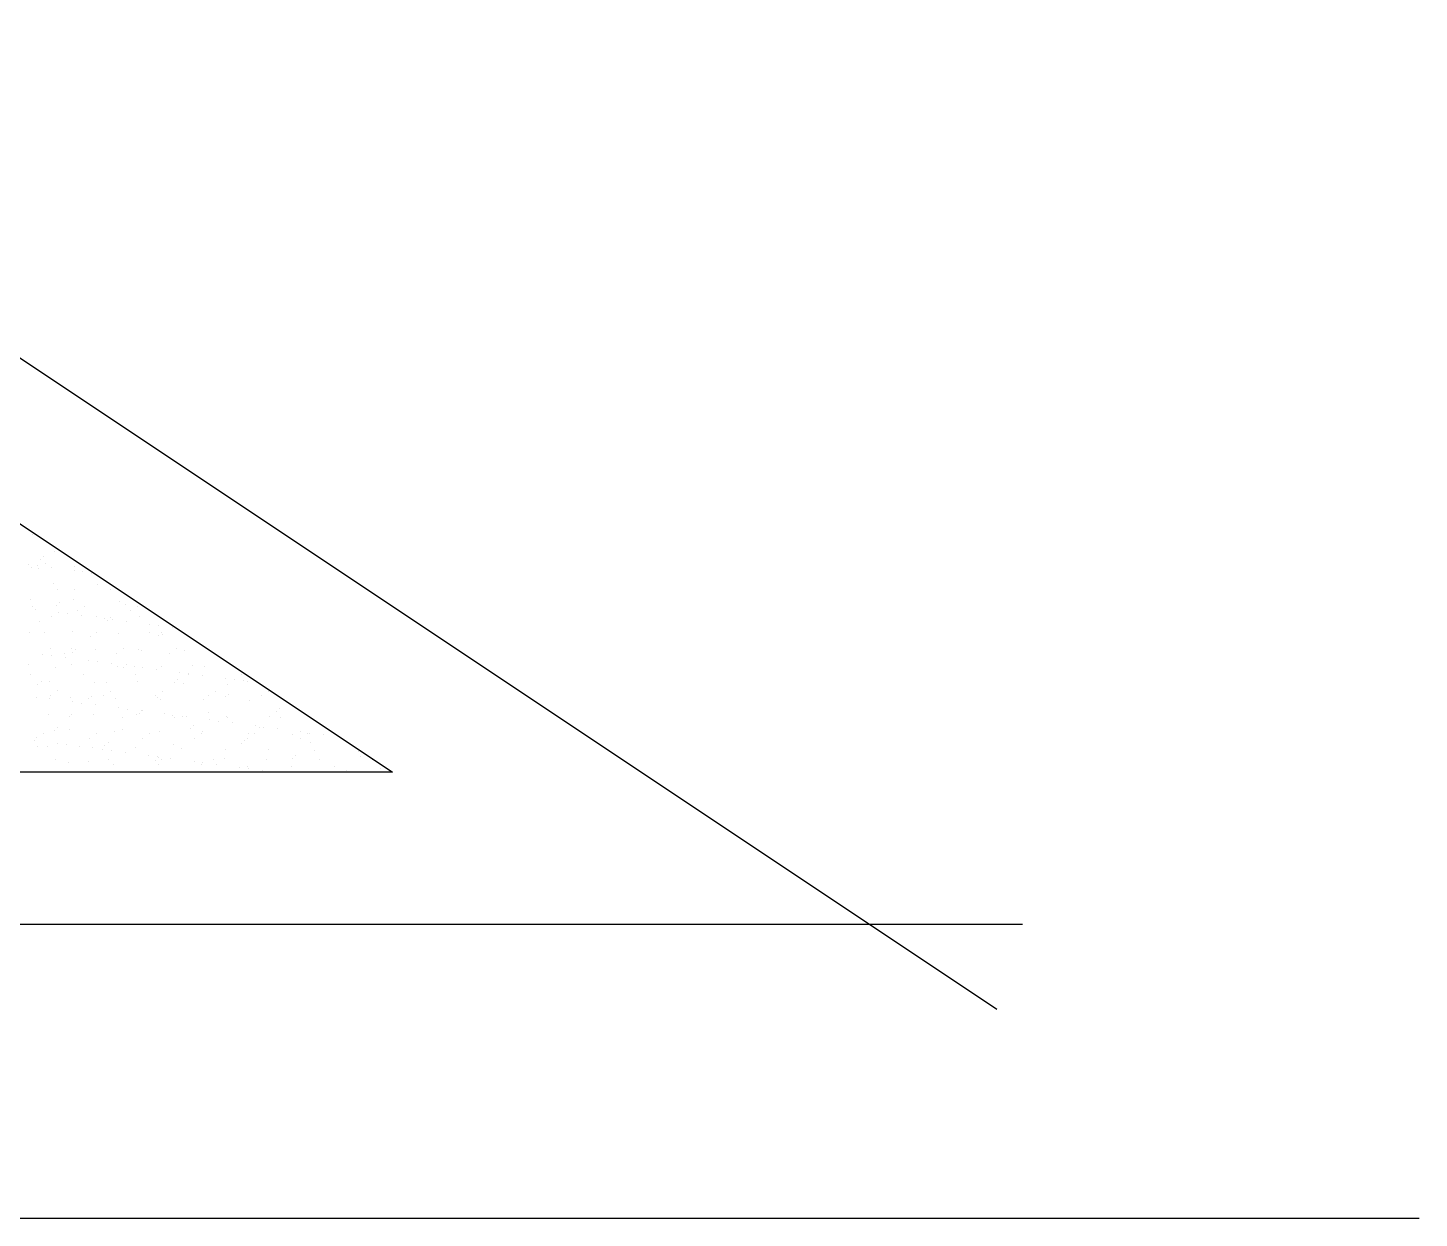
# Model space of a CAD drawing. Header units: inches. Extents: x 44782 to 44933, y 6798 to 6838.
# Drawn here: x 44833.1472 to 44833.488, y 6816.4876 to 6816.7793 of the extents above; entities that cross this region are included whole.
import ezdxf

# ---------------------------------------------------------------- set-up
doc = ezdxf.new("R2010")
doc.units = ezdxf.units.IN
doc.header["$MEASUREMENT"] = 0
doc.layers.add('linha de corte', color=1, linetype='Continuous')

# ---------------------------------------------------------------- blocks, each defined once
blk = doc.blocks.new('*X26')
at = {"color": 0}
for p, q in [((136.4771, 160.3977), (136.4771, 160.3977)), ((136.6014, 160.3973), (136.6014, 160.3973)), ((136.1724, 160.381), (136.1724, 160.381)), ((136.1906, 160.3855), (136.1906, 160.3855)), ((136.2201, 160.3835), (136.2201, 160.3835)), ((136.2503, 160.3812), (136.2503, 160.3812)), ((136.2581, 160.388), (136.2581, 160.388)), ((136.3201, 160.3826), (136.3201, 160.3826)), ((136.3222, 160.3773), (136.3222, 160.3773)), ((136.3235, 160.3888), (136.3235, 160.3888)), ((136.3247, 160.3784), (136.3247, 160.3784)), ((136.3281, 160.3813), (136.3281, 160.3813)), ((136.3425, 160.38), (136.3425, 160.38)), ((136.3765, 160.3845), (136.3765, 160.3845)), ((136.3875, 160.3885), (136.3875, 160.3885)), ((136.3895, 160.3862), (136.3895, 160.3862)), ((136.406, 160.3815), (136.406, 160.3815)), ((136.4098, 160.3888), (136.4098, 160.3888)), ((136.4216, 160.3804), (136.4216, 160.3804)), ((136.4438, 160.3933), (136.4438, 160.3933)), ((136.455, 160.3909), (136.455, 160.3909)), ((136.4568, 160.395), (136.4568, 160.395)), ((136.4838, 160.3816), (136.4838, 160.3816)), ((136.5205, 160.3917), (136.5205, 160.3917)), ((136.5217, 160.3796), (136.5217, 160.3796)), ((136.5617, 160.3817), (136.5617, 160.3817)), ((136.5844, 160.3914), (136.5844, 160.3914)), ((136.6232, 160.3774), (136.6232, 160.3774)), ((136.6395, 160.3819), (136.6395, 160.3819)), ((136.6519, 160.3939), (136.6519, 160.3939)), ((136.1449, 160.3616), (136.1449, 160.3616)), ((136.1604, 160.3624), (136.1604, 160.3624)), ((136.1746, 160.3579), (136.1746, 160.3579)), ((136.1876, 160.3596), (136.1876, 160.3596)), ((136.2079, 160.3623), (136.2079, 160.3623)), ((136.2259, 160.3632), (136.2259, 160.3632)), ((136.2419, 160.3667), (136.2419, 160.3667)), ((136.245, 160.3607), (136.245, 160.3607)), ((136.2496, 160.3565), (136.2496, 160.3565)), ((136.2549, 160.3685), (136.2549, 160.3685)), ((136.2752, 160.3711), (136.2752, 160.3711)), ((136.2898, 160.3629), (136.2898, 160.3629)), ((136.3092, 160.3756), (136.3092, 160.3756)), ((136.3465, 160.3585), (136.3465, 160.3585)), ((136.3573, 160.3653), (136.3573, 160.3653)), ((136.4228, 160.3662), (136.4228, 160.3662)), ((136.4465, 160.3576), (136.4465, 160.3576)), ((136.4867, 160.3659), (136.4867, 160.3659)), ((136.5263, 160.3754), (136.5263, 160.3754)), ((136.5543, 160.3683), (136.5543, 160.3683)), ((136.6197, 160.3691), (136.6197, 160.3691)), ((136.1406, 160.3534), (136.1406, 160.3534)), ((136.1441, 160.3493), (136.1441, 160.3493)), ((136.1546, 160.3426), (136.1546, 160.3426)), ((136.1698, 160.3388), (136.1698, 160.3388)), ((136.1922, 160.3373), (136.1922, 160.3373)), ((136.2219, 160.3495), (136.2219, 160.3495)), ((136.2325, 160.3428), (136.2325, 160.3428)), ((136.2597, 160.3398), (136.2597, 160.3398)), ((136.2713, 160.3366), (136.2713, 160.3366)), ((136.2998, 160.3496), (136.2998, 160.3496)), ((136.3103, 160.3429), (136.3103, 160.3429)), ((136.3251, 160.3406), (136.3251, 160.3406)), ((136.3714, 160.3357), (136.3714, 160.3357)), ((136.3777, 160.3498), (136.3777, 160.3498)), ((136.3882, 160.343), (136.3882, 160.343)), ((136.3891, 160.3403), (136.3891, 160.3403)), ((136.4511, 160.3534), (136.4511, 160.3534)), ((136.4555, 160.3499), (136.4555, 160.3499)), ((136.4566, 160.3427), (136.4566, 160.3427)), ((136.466, 160.3432), (136.466, 160.3432)), ((136.5001, 160.336), (136.5001, 160.336)), ((136.522, 160.3436), (136.522, 160.3436)), ((136.5334, 160.35), (136.5334, 160.35)), ((136.5341, 160.3405), (136.5341, 160.3405)), ((136.5439, 160.3433), (136.5439, 160.3433)), ((136.5471, 160.3422), (136.5471, 160.3422)), ((136.548, 160.3554), (136.548, 160.3554)), ((136.5674, 160.3449), (136.5674, 160.3449)), ((136.1744, 160.3345), (136.1744, 160.3345)), ((136.1926, 160.3184), (136.1926, 160.3184)), ((136.2274, 160.315), (136.2274, 160.315)), ((136.2704, 160.3186), (136.2704, 160.3186)), ((136.3452, 160.3156), (136.3452, 160.3156)), ((136.3483, 160.3187), (136.3483, 160.3187)), ((136.3589, 160.3172), (136.3589, 160.3172)), ((136.3656, 160.3183), (136.3656, 160.3183)), ((136.376, 160.3315), (136.376, 160.3315)), ((136.3995, 160.3228), (136.3995, 160.3228)), ((136.4125, 160.3245), (136.4125, 160.3245)), ((136.4244, 160.318), (136.4244, 160.318)), ((136.4261, 160.3189), (136.4261, 160.3189)), ((136.4329, 160.3272), (136.4329, 160.3272)), ((136.4668, 160.3316), (136.4668, 160.3316)), ((136.4729, 160.3335), (136.4729, 160.3335)), ((136.4798, 160.3333), (136.4798, 160.3333)), ((136.4883, 160.3177), (136.4883, 160.3177)), ((136.504, 160.319), (136.504, 160.319)), ((136.162, 160.3142), (136.162, 160.3142)), ((136.1962, 160.3146), (136.1962, 160.3146)), ((136.1976, 160.2962), (136.1976, 160.2962)), ((136.2106, 160.2979), (136.2106, 160.2979)), ((136.231, 160.3006), (136.231, 160.3006)), ((136.2649, 160.305), (136.2649, 160.305)), ((136.2779, 160.3068), (136.2779, 160.3068)), ((136.2914, 160.3147), (136.2914, 160.3147)), ((136.2962, 160.3138), (136.2962, 160.3138)), ((136.2983, 160.3094), (136.2983, 160.3094)), ((136.3008, 160.3095), (136.3008, 160.3095)), ((136.3322, 160.3139), (136.3322, 160.3139)), ((136.3977, 160.3115), (136.3977, 160.3115)), ((136.4582, 160.2946), (136.4582, 160.2946)), ((136.4978, 160.3107), (136.4978, 160.3107)), ((136.5024, 160.3065), (136.5024, 160.3065)), ((136.1434, 160.289), (136.1434, 160.289)), ((136.1637, 160.2917), (136.1637, 160.2917)), ((136.1643, 160.2867), (136.1643, 160.2867)), ((136.1748, 160.28), (136.1748, 160.28)), ((136.1937, 160.2892), (136.1937, 160.2892)), ((136.2211, 160.2918), (136.2211, 160.2918)), ((136.2257, 160.2876), (136.2257, 160.2876)), ((136.2421, 160.2869), (136.2421, 160.2869)), ((136.2527, 160.2802), (136.2527, 160.2802)), ((136.2612, 160.2916), (136.2612, 160.2916)), ((136.32, 160.287), (136.32, 160.287)), ((136.3226, 160.2896), (136.3226, 160.2896)), ((136.3267, 160.2924), (136.3267, 160.2924)), ((136.3305, 160.2803), (136.3305, 160.2803)), ((136.3906, 160.2921), (136.3906, 160.2921)), ((136.3978, 160.2871), (136.3978, 160.2871)), ((136.4084, 160.2804), (136.4084, 160.2804)), ((136.4226, 160.2887), (136.4226, 160.2887)), ((136.4272, 160.2845), (136.4272, 160.2845)), ((136.4757, 160.2873), (136.4757, 160.2873)), ((136.4862, 160.2806), (136.4862, 160.2806)), ((136.1349, 160.2557), (136.1349, 160.2557)), ((136.1459, 160.2699), (136.1459, 160.2699)), ((136.1505, 160.2656), (136.1505, 160.2656)), ((136.1636, 160.266), (136.1636, 160.266)), ((136.2128, 160.2558), (136.2128, 160.2558)), ((136.229, 160.2669), (136.229, 160.2669)), ((136.2474, 160.2677), (136.2474, 160.2677)), ((136.2906, 160.256), (136.2906, 160.256)), ((136.293, 160.2666), (136.293, 160.2666)), ((136.3475, 160.2668), (136.3475, 160.2668)), ((136.3521, 160.2626), (136.3521, 160.2626)), ((136.3605, 160.269), (136.3605, 160.269)), ((136.3683, 160.2539), (136.3683, 160.2539)), ((136.3685, 160.2561), (136.3685, 160.2561)), ((136.3886, 160.2566), (136.3886, 160.2566)), ((136.4226, 160.2611), (136.4226, 160.2611)), ((136.4259, 160.2698), (136.4259, 160.2698)), ((136.4356, 160.2628), (136.4356, 160.2628)), ((136.4463, 160.2563), (136.4463, 160.2563)), ((136.449, 160.2646), (136.449, 160.2646)), ((136.4559, 160.2655), (136.4559, 160.2655)), ((136.1313, 160.2413), (136.1313, 160.2413)), ((136.1723, 160.2457), (136.1723, 160.2457)), ((136.1953, 160.241), (136.1953, 160.241)), ((136.2207, 160.2345), (136.2207, 160.2345)), ((136.2337, 160.2362), (136.2337, 160.2362)), ((136.254, 160.2389), (136.254, 160.2389)), ((136.2628, 160.2434), (136.2628, 160.2434)), ((136.2723, 160.2449), (136.2723, 160.2449)), ((136.2769, 160.2406), (136.2769, 160.2406)), ((136.288, 160.2433), (136.288, 160.2433)), ((136.301, 160.2451), (136.301, 160.2451)), ((136.3213, 160.2477), (136.3213, 160.2477)), ((136.3283, 160.2443), (136.3283, 160.2443)), ((136.3553, 160.2522), (136.3553, 160.2522)), ((136.3738, 160.2426), (136.3738, 160.2426)), ((136.3922, 160.244), (136.3922, 160.244)), ((136.1534, 160.2256), (136.1534, 160.2256)), ((136.1652, 160.2179), (136.1652, 160.2179)), ((136.1664, 160.2273), (136.1664, 160.2273)), ((136.1845, 160.2241), (136.1845, 160.2241)), ((136.1867, 160.23), (136.1867, 160.23)), ((136.195, 160.2174), (136.195, 160.2174)), ((136.1972, 160.2229), (136.1972, 160.2229)), ((136.2018, 160.2187), (136.2018, 160.2187)), ((136.2306, 160.2187), (136.2306, 160.2187)), ((136.2623, 160.2243), (136.2623, 160.2243)), ((136.2729, 160.2175), (136.2729, 160.2175)), ((136.2945, 160.2184), (136.2945, 160.2184)), ((136.2987, 160.2207), (136.2987, 160.2207)), ((136.3402, 160.2244), (136.3402, 160.2244)), ((136.3507, 160.2177), (136.3507, 160.2177)), ((136.3621, 160.2208), (136.3621, 160.2208)), ((136.3987, 160.2198), (136.3987, 160.2198)), ((136.1329, 160.1931), (136.1329, 160.1931)), ((136.1551, 160.1931), (136.1551, 160.1931)), ((136.1969, 160.1928), (136.1969, 160.1928)), ((136.2235, 160.1988), (136.2235, 160.1988)), ((136.233, 160.1932), (136.233, 160.1932)), ((136.2644, 160.1953), (136.2644, 160.1953)), ((136.3108, 160.1934), (136.3108, 160.1934)), ((136.3236, 160.1979), (136.3236, 160.1979)), ((136.3282, 160.1937), (136.3282, 160.1937)), ((136.3298, 160.1961), (136.3298, 160.1961)), ((136.1484, 160.1768), (136.1484, 160.1768)), ((136.2437, 160.1728), (136.2437, 160.1728)), ((136.2484, 160.176), (136.2484, 160.176)), ((136.253, 160.1717), (136.253, 160.1717)), ((136.2567, 160.1745), (136.2567, 160.1745)), ((136.2771, 160.1772), (136.2771, 160.1772)), ((136.311, 160.1817), (136.311, 160.1817)), ((136.324, 160.1834), (136.324, 160.1834)), ((136.3444, 160.186), (136.3444, 160.186)), ((136.1374, 160.1547), (136.1374, 160.1547)), ((136.1425, 160.1595), (136.1425, 160.1595)), ((136.1667, 160.1697), (136.1667, 160.1697)), ((136.1732, 160.154), (136.1732, 160.154)), ((136.1764, 160.1639), (136.1764, 160.1639)), ((136.1895, 160.1656), (136.1895, 160.1656)), ((136.2047, 160.1615), (136.2047, 160.1615)), ((136.2098, 160.1683), (136.2098, 160.1683)), ((136.2152, 160.1548), (136.2152, 160.1548)), ((136.2322, 160.1705), (136.2322, 160.1705)), ((136.2748, 160.1518), (136.2748, 160.1518)), ((136.2825, 160.1617), (136.2825, 160.1617)), ((136.2931, 160.1549), (136.2931, 160.1549)), ((136.2961, 160.1702), (136.2961, 160.1702)), ((136.1345, 160.145), (136.1345, 160.145)), ((136.1753, 160.1305), (136.1753, 160.1305)), ((136.1779, 160.1498), (136.1779, 160.1498)), ((136.1984, 160.1447), (136.1984, 160.1447)), ((136.2532, 160.1306), (136.2532, 160.1306)), ((136.266, 160.1471), (136.266, 160.1471)), ((136.1683, 160.1215), (136.1683, 160.1215)), ((136.1996, 160.1299), (136.1996, 160.1299)), ((136.2337, 160.1224), (136.2337, 160.1224)), ((136.1322, 160.0934), (136.1322, 160.0934)), ((136.1361, 160.0968), (136.1361, 160.0968)), ((136.1452, 160.0951), (136.1452, 160.0951)), ((136.147, 160.0988), (136.147, 160.0988)), ((136.1575, 160.0921), (136.1575, 160.0921)), ((136.1655, 160.0978), (136.1655, 160.0978)), ((136.1995, 160.1022), (136.1995, 160.1022)), ((136.2, 160.0965), (136.2, 160.0965)), ((136.2125, 160.104), (136.2125, 160.104)), ((136.2245, 160.1071), (136.2245, 160.1071)), ((136.1493, 160.0851), (136.1493, 160.0851)), ((136.1539, 160.0809), (136.1539, 160.0809)), ((136.1699, 160.0734), (136.1699, 160.0734)), ((136.1376, 160.0486), (136.1376, 160.0486))]:
    blk.add_line(p, q, dxfattribs=at)
blk = doc.blocks.new('FACHADA-01')
at = {"color": 2}
for p, q in [((-0.0563, -0.6626), (1.0312, 0.0625)), ((1.0502, 0), (-1.0502, 0))]:
    blk.add_line(p, q, dxfattribs=at)
blk.add_lwpolyline([(-0.5849, -0.1125), (0, -0.5024), (0.5849, -0.1125)], close=True, dxfattribs=at)
at = {"xscale": 0.5, "yscale": 0.5, "zscale": 0.5}
blk.add_blockref('*X26', (-67.75, -80.3125), dxfattribs=at)

msp = doc.modelspace()

# ---------------------------------------------------------------- linework, layer by layer
at = {"layer": 'linha de corte', "color": 4, "linetype": 'Continuous'}
msp.add_line((44832.42065, 6816.48764), (44833.48798, 6816.48764), dxfattribs=at)

# ---------------------------------------------------------------- block references
at = {"layer": 'linha de corte', "color": 7, "linetype": 'Continuous', "xscale": -0.3315318648001607, "yscale": 0.3315318648001607, "zscale": 0.3315318648001607, "rotation": 180}
msp.add_blockref('FACHADA-01', (44833.04264, 6816.55961), dxfattribs=at)

doc.saveas('drawing.dxf')
